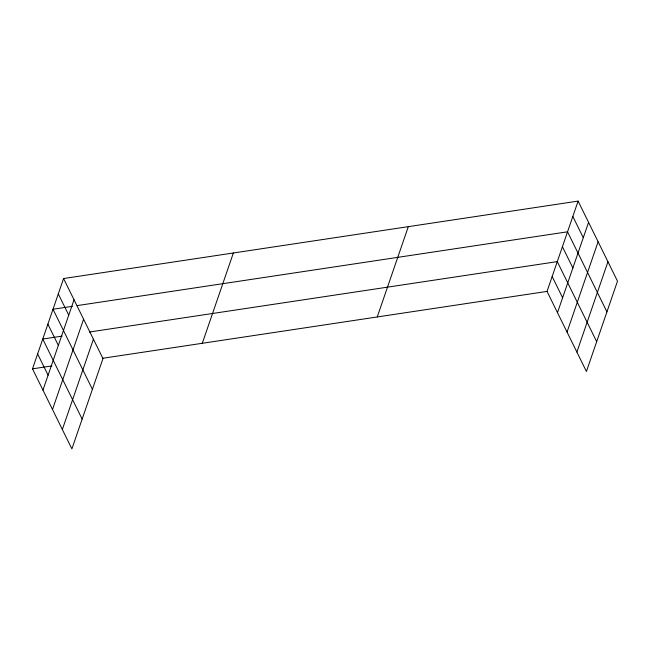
<?xml version="1.0" encoding="UTF-8"?>
<svg xmlns="http://www.w3.org/2000/svg" width="650" height="650" viewBox="0 0 650 650"><rect width="100%" height="100%" fill="white"/><g stroke="black" fill="none" stroke-linecap="round" stroke-linejoin="round"><path stroke-width="0.97" d="M63.578 278.533L102.968 358.589L71.89 448.898L32.5 368.842L63.578 278.533L578.11 201.102L617.5 281.158L586.422 371.467L547.032 291.411L578.11 201.102M42.957 390.098L74.035 299.788M52.504 409.5L83.582 319.191M62.343 429.496L93.421 339.186M202.296 343.289L233.374 252.98M377.236 316.964L408.314 226.655M557.489 312.658L588.567 222.349M567.044 332.069L598.114 241.759M576.875 352.056L607.953 261.747M72.418 306.321L53.007 309.246L92.397 389.293M77.269 305.589L567.539 231.806L606.938 311.862M62.156 336.123L42.754 339.04L82.144 419.096M89.326 332.036L557.286 261.609L596.684 341.664M32.5 368.842L51.903 365.926M102.359 358.329L547.032 291.411M572.829 216.45L583.286 237.705M562.413 246.707L572.878 267.963M552.159 276.51L562.616 297.765M58.289 293.889L68.746 315.144M47.881 324.139L58.337 345.394M37.627 353.941L48.084 375.196"/></g></svg>
